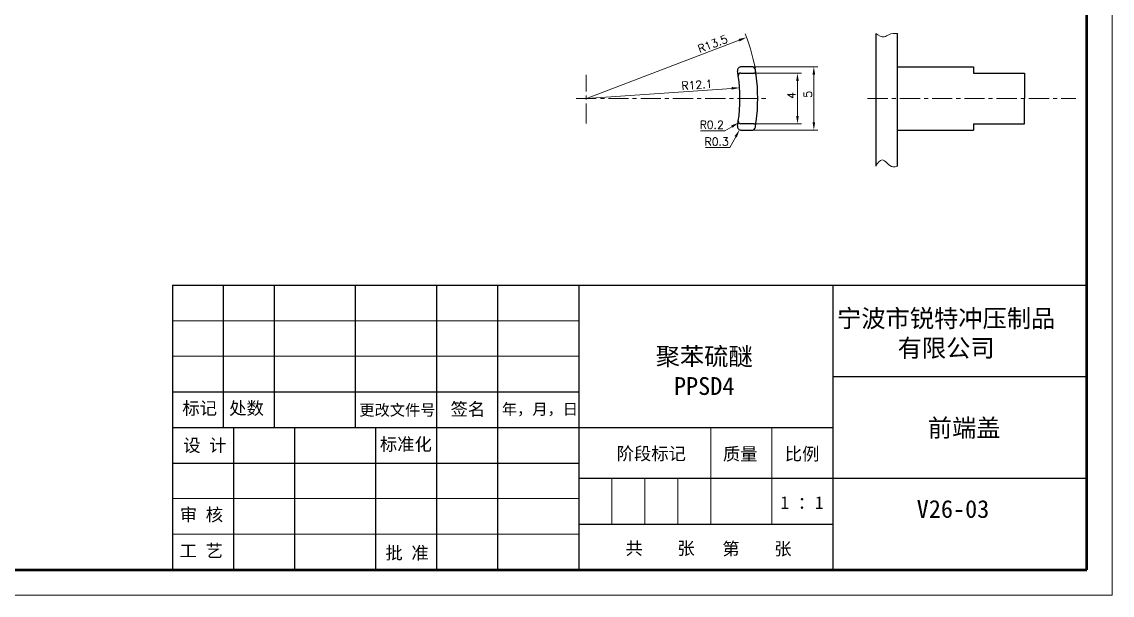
# Model space of a CAD drawing. Header units: millimetres. Extents: x 2517 to 6633, y 792 to 3241.
# Drawn here: x 3337.2 to 3508.9, y 852.9 to 943.1 of the extents above; entities that cross this region are included whole.
import ezdxf

# ---------------------------------------------------------------- set-up
doc = ezdxf.new("R2010")
doc.units = ezdxf.units.MM
doc.linetypes.add('CENTER', pattern=[50.8, 31.75, -6.35, 6.35, -6.35])
for name, color, linetype, lineweight in [('中心线', 1, 'CENTER', 9), ('实线', 7, 'Continuous', 25), ('尺寸标注', 2, 'Continuous', 9), ('引导线', 6, 'Continuous', 9), ('文本', 3, 'Continuous', 15), ('粗实线', 9, 'Continuous', 50)]:
    doc.layers.add(name, color=color, linetype=linetype, lineweight=lineweight)
doc.styles.add('st', font='txt.shx')
doc.styles.get("Standard").update_dxf_attribs({"font": 'simfang.ttf'})
doc.dimstyles.new('2st', dxfattribs={"dimscale": 0.5, "dimtxt": 2.5, "dimasz": 2.5, "dimexe": 1.25, "dimexo": 0, "dimtad": 1, "dimtoh": 1, "dimdec": 1, "dimlfac": 0.5, "dimdsep": 46, "dimtxsty": 'st', "dimcen": 0, "dimclrd": 256, "dimclre": 256, "dimclrt": 3, "dimadec": 0, "dimazin": 2, "dimtfac": 1, "dimtdec": 1, "dimtofl": 0, "dimtmove": 0, "dimatfit": 1, "dimfxl": 0, "dimlwd": -1, "dimlwe": -1, "dimarcsym": 0})

# ---------------------------------------------------------------- blocks, each defined once
blk = doc.blocks.new('*D333')
at = {"layer": 'Defpoints', "color": 0, "ltscale": 0.1, "transparency": 16777216}
for p in [(3450.23, 932.73), (3426.09, 931.05)]:
    blk.add_point(p, dxfattribs=at)
at = {"layer": '尺寸标注', "ltscale": 0.1, "transparency": 16777216}
blk.add_line((3426.09, 931.05), (3448.98, 932.64), dxfattribs=at)
blk.add_solid([(3448.97, 932.85), (3449, 932.44), (3450.23, 932.73)], dxfattribs=at)
at = {"layer": '尺寸标注', "color": 3, "ltscale": 0.1, "transparency": 16777216, "insert": (3443.51, 933.2), "char_height": 1.25, "attachment_point": 5, "rotation": 3.9892, "style": 'st'}
blk.add_mtext('R12.1', dxfattribs=at)
blk = doc.blocks.new('*D334')
at = {"layer": 'Defpoints', "color": 0, "ltscale": 0.1, "transparency": 16777216}
for p in [(3452.12, 936.05), (3452.12, 926.05), (3461.92, 926.05)]:
    blk.add_point(p, dxfattribs=at)
at = {"layer": '尺寸标注', "ltscale": 0.1, "transparency": 16777216}
for p, q in [((3452.12, 936.05), (3462.54, 936.05)), ((3461.92, 934.8), (3461.92, 927.3)), ((3452.12, 926.05), (3462.54, 926.05))]:
    blk.add_line(p, q, dxfattribs=at)
for points in [[(3461.71, 934.8), (3462.13, 934.8), (3461.92, 936.05)], [(3461.71, 927.3), (3462.13, 927.3), (3461.92, 926.05)]]:
    blk.add_solid(points, dxfattribs=at)
at = {"layer": '尺寸标注', "color": 3, "ltscale": 0.1, "transparency": 16777216, "insert": (3460.98, 931.7), "char_height": 1.25, "attachment_point": 5, "rotation": 90, "style": 'st'}
blk.add_mtext('5', dxfattribs=at)
blk = doc.blocks.new('*D335')
at = {"layer": 'Defpoints', "color": 0, "ltscale": 0.1, "transparency": 16777216}
for p in [(3452.44, 935.05), (3452.44, 927.05), (3459.34, 927.05)]:
    blk.add_point(p, dxfattribs=at)
at = {"layer": '尺寸标注', "ltscale": 0.1, "transparency": 16777216}
for p, q in [((3452.44, 935.05), (3459.96, 935.05)), ((3459.34, 933.8), (3459.34, 928.3)), ((3452.44, 927.05), (3459.96, 927.05))]:
    blk.add_line(p, q, dxfattribs=at)
for points in [[(3459.13, 933.8), (3459.55, 933.8), (3459.34, 935.05)], [(3459.13, 928.3), (3459.55, 928.3), (3459.34, 927.05)]]:
    blk.add_solid(points, dxfattribs=at)
at = {"layer": '尺寸标注', "color": 3, "ltscale": 0.1, "transparency": 16777216, "insert": (3458.4, 931.51), "char_height": 1.25, "attachment_point": 5, "rotation": 90, "style": 'st'}
blk.add_mtext('4', dxfattribs=at)
blk = doc.blocks.new('*D336')
at = {"layer": 'Defpoints', "color": 0, "ltscale": 0.1, "transparency": 16777216}
for p in [(3451.32, 940.66), (3426.09, 931.05)]:
    blk.add_point(p, dxfattribs=at)
at = {"layer": '尺寸标注', "ltscale": 0.1, "transparency": 16777216}
blk.add_line((3426.09, 931.05), (3450.15, 940.22), dxfattribs=at)
blk.add_arc((3426.09, 931.05), 27, 7.7782, 22.1941, dxfattribs=at)
blk.add_solid([(3450.07, 940.41), (3450.22, 940.02), (3451.32, 940.66)], dxfattribs=at)
at = {"layer": '尺寸标注', "color": 3, "ltscale": 0.1, "transparency": 16777216, "insert": (3445.99, 939.64), "char_height": 1.25, "attachment_point": 5, "rotation": 20.8678, "style": 'st'}
blk.add_mtext('R13.5', dxfattribs=at)
blk = doc.blocks.new('*D337')
at = {"layer": 'Defpoints', "color": 0, "ltscale": 0.1, "transparency": 16777216}
for p in [(3450.21, 926.12), (3450.49, 926.65)]:
    blk.add_point(p, dxfattribs=at)
at = {"layer": '尺寸标注', "ltscale": 0.1, "transparency": 16777216}
for p, q in [((3449.61, 925.02), (3448.69, 923.32)), ((3448.69, 923.32), (3444.83, 923.32))]:
    blk.add_line(p, q, dxfattribs=at)
blk.add_solid([(3449.43, 925.12), (3449.79, 924.92), (3450.21, 926.12)], dxfattribs=at)
at = {"layer": '尺寸标注', "color": 3, "ltscale": 0.1, "transparency": 16777216, "insert": (3446.61, 924.26), "char_height": 1.25, "attachment_point": 5, "style": 'st'}
blk.add_mtext('R0.3', dxfattribs=at)
blk = doc.blocks.new('*D338')
at = {"layer": 'Defpoints', "color": 0, "ltscale": 0.1, "transparency": 16777216}
for p in [(3450.42, 927.45), (3450.08, 927.24)]:
    blk.add_point(p, dxfattribs=at)
at = {"layer": '尺寸标注', "ltscale": 0.1, "transparency": 16777216}
for p, q in [((3447.92, 925.98), (3444.07, 925.98)), ((3449, 926.61), (3447.92, 925.98))]:
    blk.add_line(p, q, dxfattribs=at)
blk.add_solid([(3448.89, 926.79), (3449.1, 926.43), (3450.08, 927.24)], dxfattribs=at)
at = {"layer": '尺寸标注', "color": 3, "ltscale": 0.1, "transparency": 16777216, "insert": (3445.84, 926.91), "char_height": 1.25, "attachment_point": 5, "style": 'st'}
blk.add_mtext('R0.2', dxfattribs=at)

msp = doc.modelspace()

# ---------------------------------------------------------------- linework, layer by layer
at = {"layer": '中心线', "ltscale": 0.1}
for p, q in [((3426.0863, 927.0899), (3426.0863, 934.773)), ((3424.4882, 931.0471), (3454.5102, 931.0471)), ((3470.3879, 931.0471), (3503.1815, 931.0471))]:
    msp.add_line(p, q, dxfattribs=at)
at = {"layer": '实线', "ltscale": 0.1}
for p, q in [((3471.6739, 941.3029), (3471.6739, 920.3911)), ((3475.0739, 931.0471), (3475.0739, 941.3029)), ((3475.0739, 936.0471), (3487.0739, 936.0471)), ((3487.0739, 936.0471), (3487.0739, 935.0471)), ((3487.0739, 935.0471), (3495.0739, 935.0471)), ((3495.0739, 935.0471), (3495.0739, 931.0471)), ((3475.0739, 920.3911), (3475.0739, 931.0471)), ((3495.0739, 927.0471), (3495.0739, 931.0471)), ((3475.0739, 926.0471), (3487.0739, 926.0471)), ((3487.0739, 927.0471), (3495.0739, 927.0471)), ((3487.0739, 927.0471), (3487.0739, 926.0471))]:
    msp.add_line(p, q, dxfattribs=at)
at = {"layer": '实线'}
for p, q in [((3452.1171, 936.0471), (3450.4929, 936.0471)), ((3450.4215, 935.0471), (3452.4416, 935.0471)), ((3452.4416, 927.0471), (3450.4215, 927.0471)), ((3450.4929, 926.0471), (3452.1171, 926.0471)), ((3360.8917, 901.6592), (3504.9032, 901.6592)), ((3360.9067, 901.6592), (3360.9067, 856.8556)), ((3368.9073, 901.6592), (3368.9073, 879.2574)), ((3376.908, 901.6592), (3376.908, 879.2574)), ((3389.709, 901.6592), (3389.709, 879.2574)), ((3402.51, 901.6592), (3402.51, 856.8556)), ((3412.1108, 901.6592), (3412.1108, 856.8556)), ((3424.9118, 901.6592), (3424.9118, 856.8556)), ((3464.9, 901.6592), (3464.9, 856.8556)), ((3464.9, 887.2581), (3504.9032, 887.2581)), ((3360.8917, 884.8579), (3424.9118, 884.8579)), ((3360.8917, 879.2574), (3424.9118, 879.2574)), ((3370.5075, 879.2574), (3370.5075, 856.8556)), ((3380.1082, 879.2574), (3380.1082, 856.8556)), ((3392.9093, 879.2574), (3392.9093, 856.8556)), ((3424.9118, 879.2574), (3464.9, 879.2574)), ((3360.8917, 873.657), (3424.9118, 873.657)), ((3424.9118, 871.2568), (3504.9032, 871.2568)), ((3424.9118, 864.0562), (3464.9, 864.0562)), ((3360.8917, 856.8556), (3504.9032, 856.8556))]:
    msp.add_line(p, q, dxfattribs=at)
for centre, radius, start, end in [((3450.4929, 935.4471), 0.6, 90, 190.21948), ((3452.1171, 935.4471), 0.6, 9.594068, 90), ((3426.0863, 931.0471), 24.2, 8.414968, 10.21948), ((3450.4215, 934.6471), 0.4, 90, 188.414968), ((3426.0863, 931.0471), 24.2, 351.585032, 8.414968), ((3452.4416, 934.6471), 0.4, 7.778185, 90), ((3426.0863, 931.0471), 27, 7.778185, 9.594068), ((3426.0863, 931.0471), 27, 352.221815, 7.778185), ((3426.0863, 931.0471), 24.2, 349.78052, 351.585032), ((3450.4215, 927.4471), 0.4, 171.585032, 270), ((3452.4416, 927.4471), 0.4, 270, 352.221815), ((3426.0863, 931.0471), 27, 350.405932, 352.221815), ((3450.4929, 926.6471), 0.6, 169.78052, 270), ((3452.1171, 926.6471), 0.6, 270, 350.405932)]:
    msp.add_arc(centre, radius, start, end, dxfattribs=at)
at = {"layer": '尺寸标注', "ltscale": 0.1}
for points in [[(3471.6739, 941.3029), (3473.0034, 940.7485), (3473.7383, 941.0927), (3475.0739, 941.3029)], [(3471.6739, 920.3911), (3472.657, 921.3742), (3474.3772, 920.2811), (3475.0739, 920.3911)]]:
    msp.add_spline(points, degree=3, dxfattribs=at)
at = {"layer": '引导线'}
for p, q in [((3508.9035, 852.8553), (3508.9035, 1090.4743)), ((3360.8917, 896.0588), (3424.9118, 896.0588)), ((3360.8917, 890.4583), (3424.9118, 890.4583)), ((3360.8917, 868.0565), (3424.9118, 868.0565)), ((3360.8917, 862.4561), (3424.9118, 862.4561)), ((3172.8766, 852.8553), (3508.9035, 852.8553))]:
    msp.add_line(p, q, dxfattribs=at)
at = {"layer": '文本', "ltscale": 0.2}
for p, q in [((3445.6984, 879.2574), (3445.6984, 864.0562)), ((3455.2992, 879.2574), (3455.2992, 864.0562)), ((3430.0972, 871.2568), (3430.0972, 864.0562)), ((3435.2976, 871.2568), (3435.2976, 864.0562)), ((3440.498, 871.2568), (3440.498, 864.0562))]:
    msp.add_line(p, q, dxfattribs=at)
at = {"layer": '粗实线'}
for p, q in [((3504.9032, 856.8556), (3504.9032, 1086.474)), ((3192.8782, 856.8556), (3504.9032, 856.8556))]:
    msp.add_line(p, q, dxfattribs=at)

# ---------------------------------------------------------------- texts
at = {"layer": '实线', "char_height": 2.80022, "attachment_point": 5}
for s, insert, width in [('宁波市锐特冲压制品\\P有限公司', (3482.7588, 893.945), 50.547883), ('聚苯硫醚\\PPPSD4 ', (3444.6523, 888.0921), 31.49932), ('前端盖', (3485.5864, 879.032), 36.804944), ('V26-03', (3483.8306, 866.404), 36.804944)]:
    msp.add_mtext(s, dxfattribs=dict(at, insert=insert, width=width))
at = {"layer": '文本', "ltscale": 0.2, "attachment_point": 5}
for s, insert, char_height, width in [('标记', (3365.1994, 882.1847), 2.00016, 11.610209), ('处数', (3372.5759, 882.1672), 2.00016, 11.610209), ('更改文件号', (3396.3355, 881.9022), 1.76014, 25.752593), ('签名', (3407.4282, 882.0297), 2.00016, 11.610209), ('年，月，日', (3418.783, 882.0126), 1.76014, 11.610209), ('设 计', (3366.0174, 876.3292), 2.00016, 11.610209), ('标准化', (3397.6714, 876.5112), 2.00016, 11.610209), ('阶段标记', (3436.3192, 875.0272), 2.00016, 11.610209), ('质量', (3450.3306, 874.9807), 2.00016, 11.610209), ('比例', (3460.0682, 874.9807), 2.00016, 11.610209), ('1 ：1', (3460.0571, 867.4314), 2.00016, 11.610209), ('审 核', (3365.4709, 865.4159), 2.00016, 11.610209), ('工 艺', (3365.439, 859.7773), 2.00016, 11.610209), ('批 准', (3397.8535, 859.4042), 2.00016, 11.610209), ('共    张', (3437.7035, 860.1203), 2.00016, 11.610209), ('第    张', (3452.9579, 860.0482), 2.00016, 11.610209)]:
    msp.add_mtext(s, dxfattribs=dict(at, insert=insert, char_height=char_height, width=width))

# ---------------------------------------------------------------- dimensions: what is measured, and where the dimension line sits
at = {"layer": '尺寸标注', "ltscale": 0.1}
for center, mpoint, picture, middle in [((3426.0863, 931.0471), (3451.3153, 940.6648), '*D336', (3446.3278, 938.7635)), ((3426.0863, 931.0471), (3450.2277, 932.7307), '*D333', (3443.575, 932.2667)), ((3450.4215, 927.4471), (3450.0767, 927.2444), '*D338', (3445.8382, 925.9774)), ((3450.4929, 926.6471), (3450.207, 926.1196), '*D337', (3446.6055, 923.3193))]:
    dim = msp.add_radius_dim(center=center, mpoint=mpoint, dimstyle='2st', dxfattribs=at)
    dim.commit()
    dim.dimension.update_dxf_attribs({"geometry": picture, "text_midpoint": middle, "dimtype": 164})
for base, p1, p2, picture, middle in [((3461.9199, 926.0471), (3452.1171, 936.0471), (3452.1171, 926.0471), '*D334', (3461.9199, 931.6976)), ((3459.3395, 927.0471), (3452.4416, 935.0471), (3452.4416, 927.0471), '*D335', (3459.3395, 931.5084))]:
    dim = msp.add_linear_dim(base=base, p1=p1, p2=p2, angle=90, dimstyle='2st', dxfattribs=at)
    dim.commit()
    dim.dimension.update_dxf_attribs({"geometry": picture, "text_midpoint": middle, "dimtype": 160})

doc.saveas('drawing.dxf')
